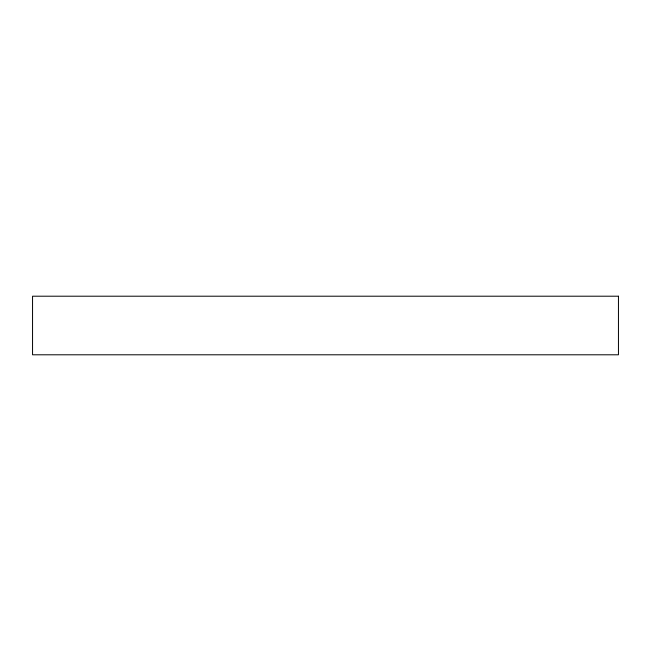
<?xml version="1.0" encoding="UTF-8"?>
<svg xmlns="http://www.w3.org/2000/svg" width="651" height="651" viewBox="0 0 651 651"><rect width="100%" height="100%" fill="white"/><g stroke="black" fill="none" stroke-linecap="round" stroke-linejoin="round"><path stroke-width="0.98" d="M618.45 296.205L32.55 296.205L32.55 354.795L618.45 354.795L618.45 296.205"/></g></svg>
